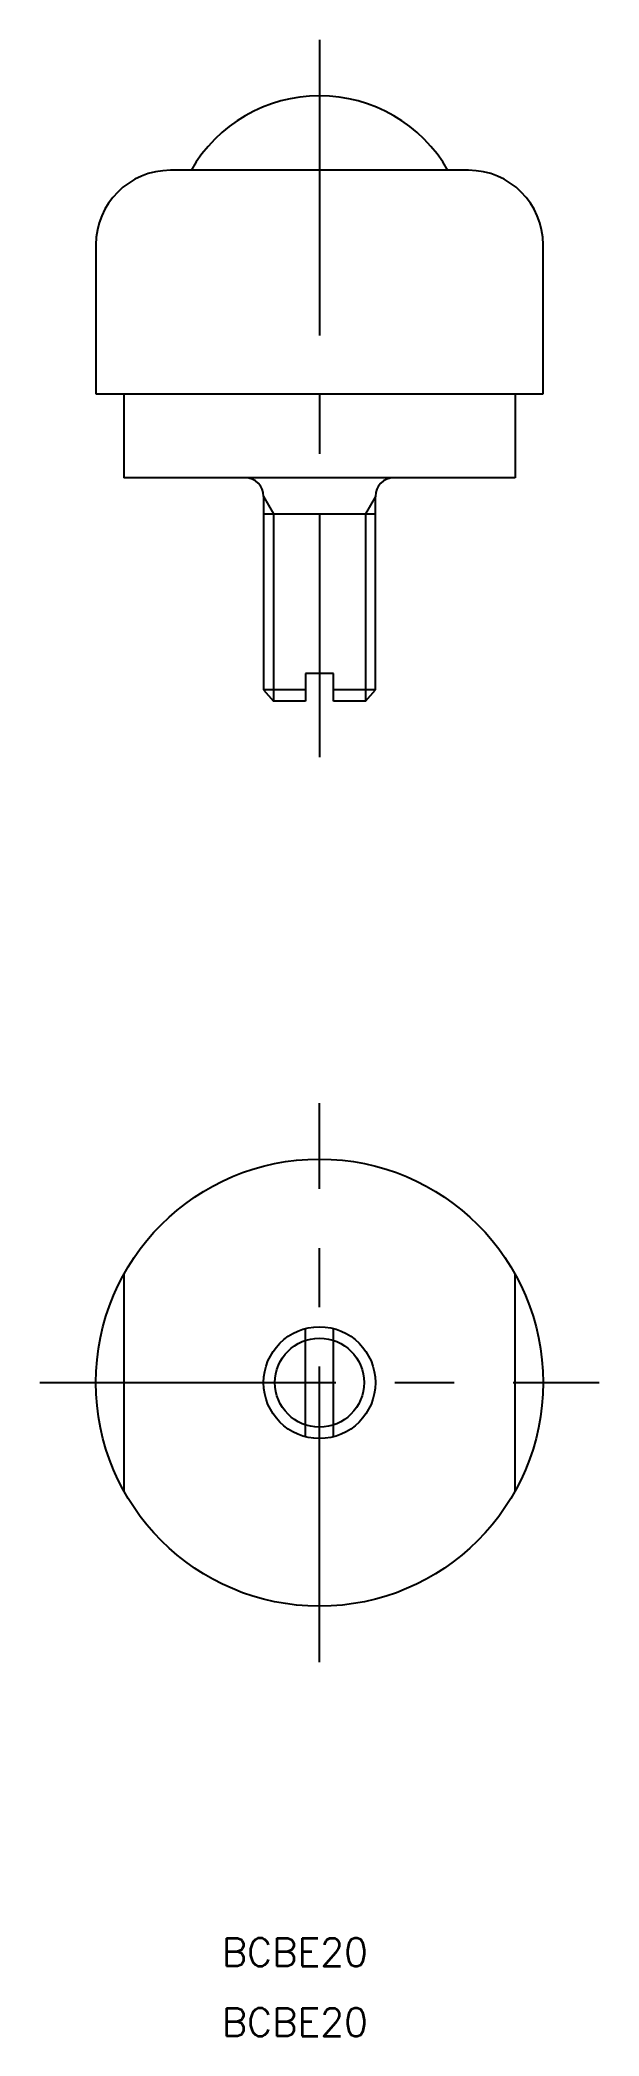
# Model space of a CAD drawing. Extents: x -3 to 27, y -13 to 94.
import ezdxf

# ---------------------------------------------------------------- set-up
doc = ezdxf.new("R2010")
doc.units = 0
doc.header["$LTSCALE"] = 0.5
doc.header["$MEASUREMENT"] = 0
doc.linetypes.add('CENTER', pattern=[50.8, 31.75, -6.35, 6.35, -6.35])
for name, color, linetype in [('MSM_CENTER', 1, 'CENTER'), ('MSM_CONTINUOUS', 7, 'CONTINUOUS'), ('MSM_NARROW', 5, 'CONTINUOUS')]:
    doc.layers.add(name, color=color, linetype=linetype)
doc.styles.get("Standard").update_dxf_attribs({"font": 'txt.shx', "height": 1.5, "bigfont": 'bigfont.shx'})

msp = doc.modelspace()

# ---------------------------------------------------------------- linework, layer by layer
at = {"layer": 'MSM_CENTER'}
for p, q in [((12, 94.07), (12, 55.57)), ((12, 7), (12, 37)), ((-3, 22), (27, 22))]:
    msp.add_line(p, q, dxfattribs=at)
at = {"layer": 'MSM_CONTINUOUS'}
for p, q in [((20, 87.07), (4, 87.07)), ((0, 83.07), (0, 75.07)), ((24, 75.07), (24, 83.07)), ((0, 75.07), (24, 75.07)), ((1.5, 75.07), (1.5, 70.57)), ((22.5, 75.07), (22.5, 70.57)), ((22.5, 70.57), (1.5, 70.57)), ((9, 69.57), (9, 59.18)), ((9, 68.63), (15, 68.63)), ((15, 59.18), (15, 69.57)), ((11.25, 60.07), (11.25, 58.57)), ((12.75, 60.07), (11.25, 60.07)), ((12.75, 58.57), (12.75, 60.07)), ((9, 59.18), (9.54, 58.57)), ((11.25, 59.18), (9, 59.18)), ((15, 59.18), (12.75, 59.18)), ((14.46, 58.57), (15, 59.18)), ((11.25, 58.57), (9.54, 58.57)), ((14.46, 58.57), (12.75, 58.57)), ((1.5, 27.81), (1.5, 16.19)), ((22.5, 16.19), (22.5, 27.81)), ((11.25, 19.1), (11.25, 24.9)), ((12.75, 19.1), (12.75, 24.9))]:
    msp.add_line(p, q, dxfattribs=at)
for radius in [12, 3]:
    msp.add_circle((12, 22), radius, dxfattribs=at)
for centre, radius, start, end in [((12, 83.13), 7.94, 29.7399, 150.2601), ((4, 83.07), 4, 90, 180), ((20, 83.07), 4, 0, 90), ((8, 69.57), 1, 0, 90), ((16, 69.57), 1, 90, 180)]:
    msp.add_arc(centre, radius, start, end, dxfattribs=at)
at = {"layer": 'MSM_NARROW'}
for p, q in [((9, 69.57), (9.54, 68.63)), ((9.54, 68.63), (9.54, 58.57)), ((15, 69.57), (14.46, 68.63)), ((14.46, 68.63), (14.46, 58.57))]:
    msp.add_line(p, q, dxfattribs=at)
msp.add_circle((12, 22), 2.39, dxfattribs=at)

# ---------------------------------------------------------------- texts
at = {"layer": 'MSM_CONTINUOUS', "char_height": 1.5, "width": 4.7573, "attachment_point": 1}
for insert in [(6.76, -7.82), (6.76, -11.57)]:
    msp.add_mtext('{BCBE20}', dxfattribs=dict(at, insert=insert))

doc.saveas('drawing.dxf')
